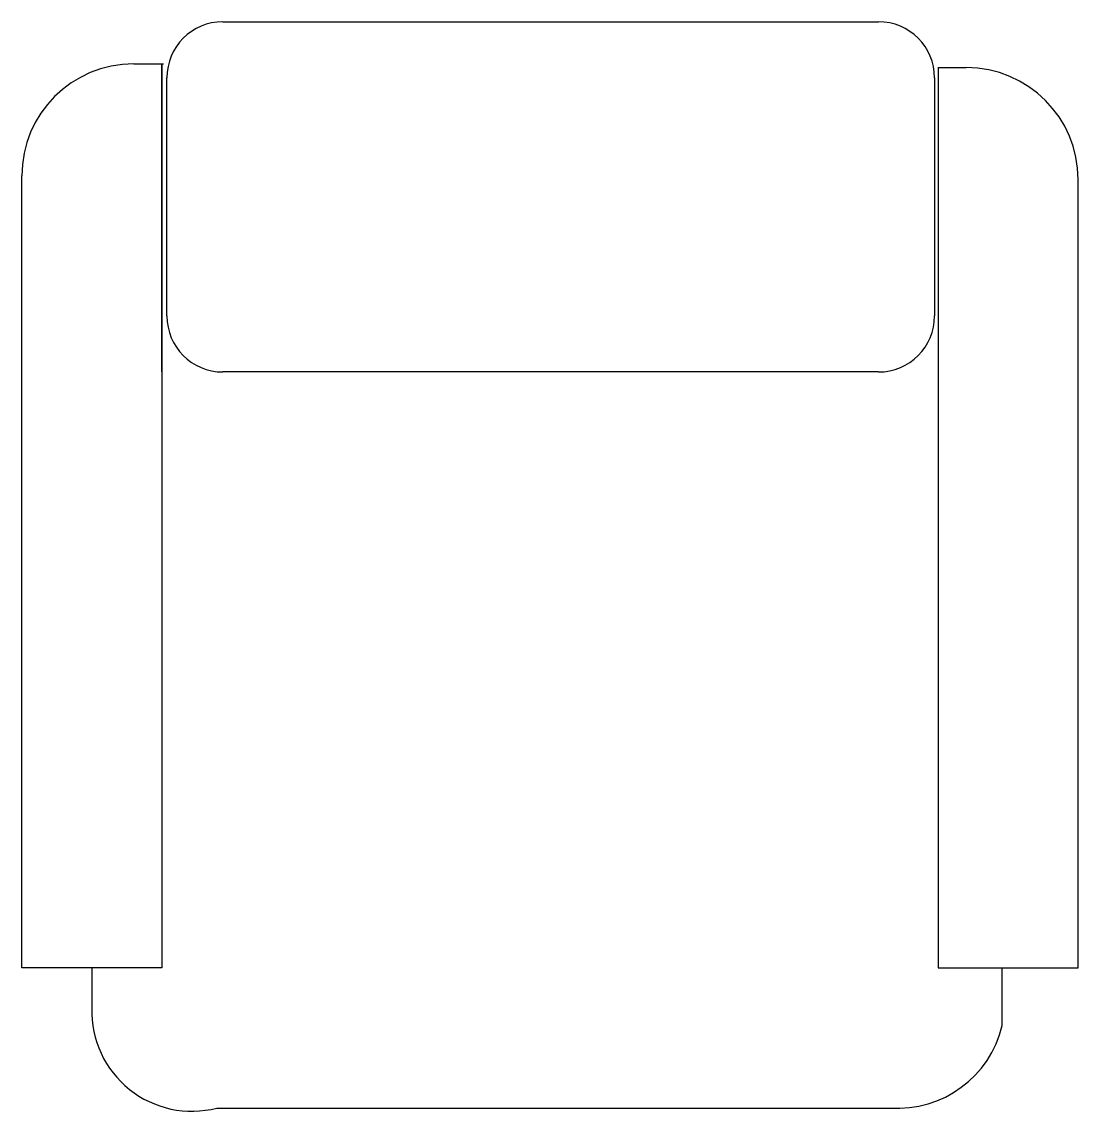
# Model space of a CAD drawing. Extents: x -0.378 to 0.377, y -0.778 to 0.
import ezdxf

# ---------------------------------------------------------------- set-up
doc = ezdxf.new("R2010")
doc.units = 0
doc.header["$MEASUREMENT"] = 0
doc.layers.add('PENA02', color=2, linetype='CONTINUOUS')

msp = doc.modelspace()

# ---------------------------------------------------------------- linework, layer by layer
at = {"layer": 'PENA02'}
for p, q in [((-0.23406, 0), (0.23406, 0)), ((-0.29764, -0.03), (-0.27764, -0.03)), ((-0.27793, -0.03005), (-0.2764, -0.03005)), ((-0.27764, -0.25), (-0.27764, -0.03)), ((-0.27764, -0.03), (-0.27764, -0.67549)), ((0.27659, -0.03268), (0.29659, -0.03268)), ((0.27659, -0.03268), (0.27659, -0.67549)), ((-0.27406, -0.21), (-0.27406, -0.04)), ((0.27406, -0.04), (0.27406, -0.21)), ((-0.37764, -0.67549), (-0.37764, -0.11)), ((0.37659, -0.67549), (0.37659, -0.11268)), ((0.23406, -0.25), (-0.23406, -0.25)), ((-0.27764, -0.67549), (-0.37764, -0.67549)), ((-0.32764, -0.67549), (-0.32764, -0.70427)), ((0.27659, -0.67549), (0.37659, -0.67549)), ((0.32236, -0.71648), (0.32236, -0.67549)), ((-0.23844, -0.77549), (0.24223, -0.77549))]:
    msp.add_line(p, q, dxfattribs=at)
for centre, radius, start, end in [((-0.23406, -0.04), 0.04, 90, 180), ((0.23406, -0.04), 0.04, 360, 90), ((-0.29764, -0.11), 0.08, 90, 180), ((0.29659, -0.11268), 0.08, 0, 90), ((-0.23406, -0.21), 0.04, 180, 270), ((0.23406, -0.21), 0.04, 270, 360), ((-0.25628, -0.70637), 0.07139, 178.31562, 284.47092), ((0.24757, -0.69883), 0.07685, 266.01447, 346.72491)]:
    msp.add_arc(centre, radius, start, end, dxfattribs=at)

doc.saveas('drawing.dxf')
